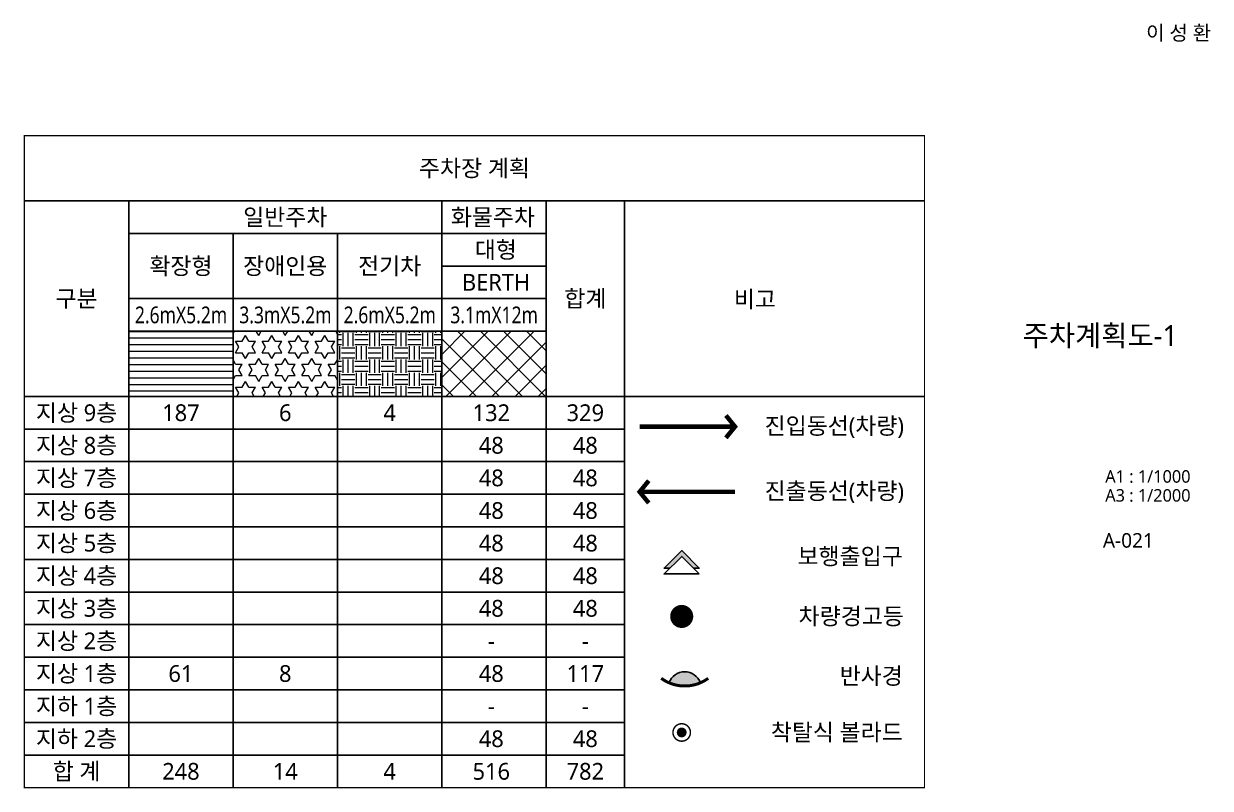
# Model space of a CAD drawing. Header units: millimetres. Extents: x 2220375 to 3855375, y 1113573 to 1649930.
# Drawn here: x 2723344 to 3007584, y 1113573 to 1296788 of the extents above; entities that cross this region are included whole.
import ezdxf
from ezdxf.enums import TextEntityAlignment as Align

# ---------------------------------------------------------------- set-up
doc = ezdxf.new("R2010")
doc.units = ezdxf.units.MM
doc.header["$LTSCALE"] = 10
doc.linetypes.add('HID', pattern=[2, 1.1, -0.9])
doc.layers.get('0').update_dxf_attribs({"linetype": 'CONTINUOUS'})
for name, color, linetype in [('0-반사경', 3, 'CONTINUOUS'), ('0_차량경고등', 6, 'CONTINUOUS'), ('3-볼라드(신설)', 5, 'CONTINUOUS'), ('xref-plan(주동코아 및 부대시설)$0$A-ANNO-ENT', 10, 'CONTINUOUS')]:
    doc.layers.add(name, color=color, linetype=linetype)
for name, color, linetype, lineweight in [('A-BORD-TEXT', 3, 'CONTINUOUS', 25), ('A-DEGN-LINE', 4, 'CONTINUOUS', 25), ('A-XXXX-HATC', 8, 'CONTINUOUS', 18), ('A-XXXX-SYMB', 7, 'CONTINUOUS', 25), ('A-XXXX-TXT2', 3, 'CONTINUOUS', 25)]:
    doc.layers.add(name, color=color, linetype=linetype, lineweight=lineweight)
doc.styles.add('맑은고딕', font='malgun.ttf')

# ---------------------------------------------------------------- blocks, each defined once
blk = doc.blocks.new('A$C1EDD7551')
at = {"layer": 'xref-plan(주동코아 및 부대시설)$0$A-ANNO-ENT'}
blk.add_hatch(color=256, dxfattribs=at).paths.add_polyline_path([(177, 884), (0, 1061), (0, 0), (1061, 0), (884, 177), (177, 177)])
blk.add_lwpolyline([(884, 177), (1061, 0), (0, 0), (0, 1061), (177, 884)], dxfattribs=at)
blk.add_lwpolyline([(177, 1237), (1237, 177), (177, 177)], close=True, dxfattribs=at)
blk = doc.blocks.new('반사경~')
at = {"layer": '0-반사경'}
blk.add_hatch(color=256, dxfattribs=at).paths.add_polyline_path([(4032, -458, 0.6988236), (797, -458, 0.2071045)])
at = {"layer": '0-반사경', "const_width": 309}
blk.add_lwpolyline([(0, 0, 0.328493), (4829, 0)], format="xyb", dxfattribs=at)
at = {"layer": '0-반사경'}
blk.add_arc((2414, -1050), 1722, 20.10648, 159.89352, dxfattribs=at)
blk = doc.blocks.new('A$C399836ED')
at = {"layer": '3-볼라드(신설)'}
for points, const_width in [([(-0.522, 0, 1), (0.522, 0, 1)], 0.0864), ([(-0.147, 0, 1), (0.147, 0, 1)], 0.294)]:
    blk.add_lwpolyline(points, format="xyb", close=True, dxfattribs=dict(at, const_width=const_width))
blk = doc.blocks.new('A$Ca1179135')
at = {"layer": '3-볼라드(신설)', "xscale": 2000, "yscale": 2000, "zscale": 2000}
blk.add_blockref('A$C399836ED', (-29081, 13362), dxfattribs=at)
at = {"layer": 'A-XXXX-TXT2', "style": '맑은고딕'}
blk.add_text('착탈식 볼라드', height=2008.9, dxfattribs=at).set_placement((-2601, 14390), align=Align.TOP_RIGHT)
blk = doc.blocks.new('주차계획')
blk.add_wipeout([(-215625, 156250), (-215625, 0), (0, 0), (0, 156250)])
at = {"layer": '0_차량경고등', "color": 6, "const_width": 2761}
blk.add_lwpolyline([(-59543, 41018, 1), (-56782, 41018, 1)], format="xyb", close=True, dxfattribs=at)
at = {"layer": 'A-DEGN-LINE', "color": 2, "const_width": 1071}
blk.add_lwpolyline([(-47571, 89182), (-45381, 86504), (-47571, 83825)], dxfattribs=at)
at = {"layer": 'A-DEGN-LINE', "color": 2, "ltscale": 100, "const_width": 1071}
blk.add_lwpolyline([(-68241, 86504), (-45381, 86504)], dxfattribs=at)
at = {"layer": 'A-DEGN-LINE', "color": 4, "const_width": 1071}
blk.add_lwpolyline([(-66051, 73557), (-68241, 70879), (-66051, 68200)], dxfattribs=at)
at = {"layer": 'A-DEGN-LINE', "color": 4, "linetype": 'HID', "ltscale": 100, "const_width": 1071}
blk.add_lwpolyline([(-68241, 70879), (-45381, 70879)], dxfattribs=at)
at = {"layer": '0-반사경', "color": 0, "xscale": 2.332702560066227, "yscale": 2.332702560066227, "zscale": 2.332702560066227}
blk.add_blockref('반사경~', (-63069, 26194), dxfattribs=at)
at = {"layer": 'A-XXXX-HATC', "xscale": 2, "yscale": 2, "zscale": 2}
blk.add_blockref('A$Ca1179135', (0, -13503), dxfattribs=at)
at = {"layer": 'xref-plan(주동코아 및 부대시설)$0$A-ANNO-ENT', "xscale": 5.615827566103551, "yscale": 5.615827566103551, "zscale": 5.615827566103551, "rotation": 224.9999999999999}
blk.add_blockref('A$C1EDD7551', (-58162, 56812), dxfattribs=at)
at = {"layer": 'A-XXXX-TXT2', "style": '맑은고딕'}
blk.add_text('비고', height=4017.9, dxfattribs=at).set_placement((-40625, 117055), align=Align.MIDDLE_CENTER)
for s, p in [('진입동선(차량)', (-4912, 88715)), ('진출동선(차량)', (-4912, 73090)), ('보행출입구', (-5202, 57465)), ('차량경고등', (-4940, 43075)), ('반사경', (-5202, 28781))]:
    blk.add_text(s, height=4017.9, dxfattribs=at).set_placement(p, align=Align.TOP_RIGHT)
blk.add_wipeout([(-215625, 156250), (-71875, 156250), (-71875, 0), (-215625, 0)])
at = {"layer": 'A-XXXX-HATC'}
h = blk.add_hatch(dxfattribs=at)
h.set_pattern_fill('LINE', color=1, scale=500)
h.set_pattern_definition([(0, (-3779124.8, -1113729.6), (0, 1587.5), [])])
h.paths.add_polyline_path([(-190625, 109375), (-165625, 109375), (-165625, 93750), (-190625, 93750)])
h = blk.add_hatch(dxfattribs=at)
h.set_pattern_fill('STARS', color=5, scale=500)
h.set_pattern_definition([(0, (-3779124.8, -1113729.6), (0, 2749.6307), [1587.5, -1587.5]), (60, (-3779124.8, -1113729.6), (-2381.25, 1374.8153), [1587.5, -1587.5]), (120, (-3778331, -1112354.8), (-2381.25, -1374.8153), [1587.5, -1587.5])])
h.paths.add_polyline_path([(-165625, 109375), (-140625, 109375), (-140625, 93750), (-165625, 93750)])
h = blk.add_hatch(dxfattribs=at)
h.set_pattern_fill('EARTH', color=4, scale=500)
h.set_pattern_definition([(0, (-3779124.8, -1113729.6), (3175, 3175), [3175, -3175]), (0, (-3779124.8, -1112539), (3175, 3175), [3175, -3175]), (0, (-3779124.8, -1111348.4), (3175, 3175), [3175, -3175]), (90, (-3778728, -1110951.5), (-3175, 3175), [3175, -3175]), (90, (-3777537.3, -1110951.5), (-3175, 3175), [3175, -3175]), (90, (-3776346.7, -1110951.5), (-3175, 3175), [3175, -3175])])
h.paths.add_polyline_path([(-140625, 109375), (-115625, 109375), (-115625, 93750), (-140625, 93750)])
h = blk.add_hatch(dxfattribs=at)
h.set_pattern_fill('ANSI37', color=6, scale=31250)
h.set_pattern_definition([(45, (-1000187.5, -2263625), (-2762.136, 2762.136), []), (135, (-1000187.5, -2263625), (-2762.136, -2762.136), [])])
h.paths.add_polyline_path([(-115625, 109375), (-90625, 109375), (-90625, 93750), (-115625, 93750)])
for p, q in [((-215625, 140625), (0, 140625)), ((-190625, 140625), (-190625, 0)), ((-115625, 140625), (-115625, 0)), ((-90625, 140625), (-90625, 0)), ((-71875, 140625), (-71875, 0)), ((-190625, 132813), (-90625, 132813)), ((-165625, 132813), (-165625, 0)), ((-140625, 132813), (-140625, 0)), ((-115625, 125000), (-90625, 125000)), ((-190625, 117188), (-90625, 117188)), ((-190625, 109375), (-90625, 109375)), ((-215625, 93750), (0, 93750)), ((-215625, 85938), (-71875, 85938)), ((-215625, 78125), (-71875, 78125)), ((-215625, 70313), (-71875, 70313)), ((-215625, 62500), (-71875, 62500)), ((-215625, 54688), (-71875, 54688)), ((-215625, 46875), (-71875, 46875)), ((-215625, 39062), (-71875, 39062)), ((-215625, 31250), (-71875, 31250)), ((-215625, 23438), (-71875, 23438)), ((-215625, 15625), (-71875, 15625)), ((-215625, 7812), (-71875, 7812))]:
    blk.add_line(p, q)
at = {"const_width": 312}
blk.add_lwpolyline([(-215625, 156250), (0, 156250), (0, 0), (-215625, 0)], close=True, dxfattribs=at)
at = {"layer": 'A-XXXX-TXT2', "style": '맑은고딕'}
for s, height, p in [('주차장 계획', 4017.9, (-107812, 148438)), ('일반주차', 4017.9, (-153125, 136719)), ('화물주차', 4017.9, (-103377, 136719)), ('대형', 4017.9, (-102701, 128906)), ('확장형', 4017.9, (-178125, 125000)), ('장애인용', 4017.9, (-153125, 125000)), ('전기차', 4017.9, (-128125, 125000)), ('BERTH', 4017.9, (-102626, 121094)), ('구분', 4017.9, (-203125, 117188)), ('합계', 4017.9, (-81250, 117188)), ('지상 9층', 4017.9, (-203125, 89844)), ('187', 4017.9, (-178125, 89844)), ('6', 4018, (-153125, 89844)), ('4', 4018, (-128125, 89844)), ('132', 4017.9, (-103771, 89844)), ('329', 4017.9, (-81250, 89844)), ('지상 8층', 4017.9, (-203125, 82031)), ('48', 4017.9, (-103771, 82031)), ('48', 4017.9, (-81250, 82031)), ('지상 7층', 4017.9, (-203125, 74219)), ('48', 4017.9, (-103771, 74219)), ('48', 4017.9, (-81250, 74219)), ('지상 6층', 4017.9, (-203125, 66406)), ('48', 4017.9, (-103771, 66406)), ('48', 4017.9, (-81250, 66406)), ('지상 5층', 4017.9, (-203125, 58594)), ('48', 4017.9, (-103771, 58594)), ('48', 4017.9, (-81250, 58594)), ('지상 4층', 4017.9, (-203125, 50781)), ('48', 4017.9, (-103771, 50781)), ('48', 4017.9, (-81250, 50781)), ('지상 3층', 4017.9, (-203125, 42969)), ('48', 4017.9, (-103771, 42969)), ('48', 4017.9, (-81250, 42969)), ('지상 2층', 4017.9, (-203125, 35156)), ('-', 4018, (-103771, 35156)), ('-', 4018, (-81250, 35156)), ('지상 1층', 4017.9, (-203125, 27344)), ('61', 4017.9, (-178125, 27344)), ('8', 4018, (-153125, 27344)), ('48', 4017.9, (-103771, 27344)), ('117', 4017.9, (-81250, 27344)), ('지하 1층', 4017.9, (-203125, 19531)), ('-', 4018, (-103771, 19531)), ('-', 4018, (-81250, 19531)), ('지하 2층', 4017.9, (-203125, 11719)), ('48', 4017.9, (-103771, 11719)), ('48', 4017.9, (-81250, 11719)), ('합 계', 4017.9, (-203125, 3906)), ('248', 4017.9, (-178125, 3906)), ('14', 4017.9, (-153125, 3906)), ('4', 4018, (-128125, 3906)), ('516', 4017.9, (-103771, 3906)), ('782', 4017.9, (-81250, 3906))]:
    blk.add_text(s, height=height, dxfattribs=at).set_placement(p, align=Align.MIDDLE_CENTER)
at = {"layer": 'A-XXXX-TXT2', "style": '맑은고딕', "width": 0.8}
for s, p in [('2.6mX5.2m', (-178094, 113281)), ('3.3mX5.2m', (-153094, 113281)), ('2.6mX5.2m', (-128094, 113281)), ('3.1mX12m', (-103094, 113281))]:
    blk.add_text(s, height=4017.9, dxfattribs=at).set_placement(p, align=Align.MIDDLE_CENTER)

msp = doc.modelspace()

# ---------------------------------------------------------------- block references
at = {"layer": 'A-XXXX-SYMB'}
msp.add_blockref('주차계획', (2939124.8, 1113729.6), dxfattribs=at)

# ---------------------------------------------------------------- texts
at = {"layer": 'A-BORD-TEXT', "style": '맑은고딕'}
for s, height, p in [('이 성 환', 3500, (3007760.3, 1292825.9)), ('A1 : 1/1000', 3000, (3002861.8, 1186798.4)), ('A3 : 1/2000', 3000, (3002861.8, 1182263.5)), ('A-021', 3500, (2994069, 1171227.2))]:
    msp.add_text(s, height=height, dxfattribs=at).set_placement(p, align=Align.RIGHT)
msp.add_text('주차계획도-1', height=5000, dxfattribs=at).set_placement((2981249.8, 1222054.6), align=Align.MIDDLE_CENTER)

doc.saveas('drawing.dxf')
